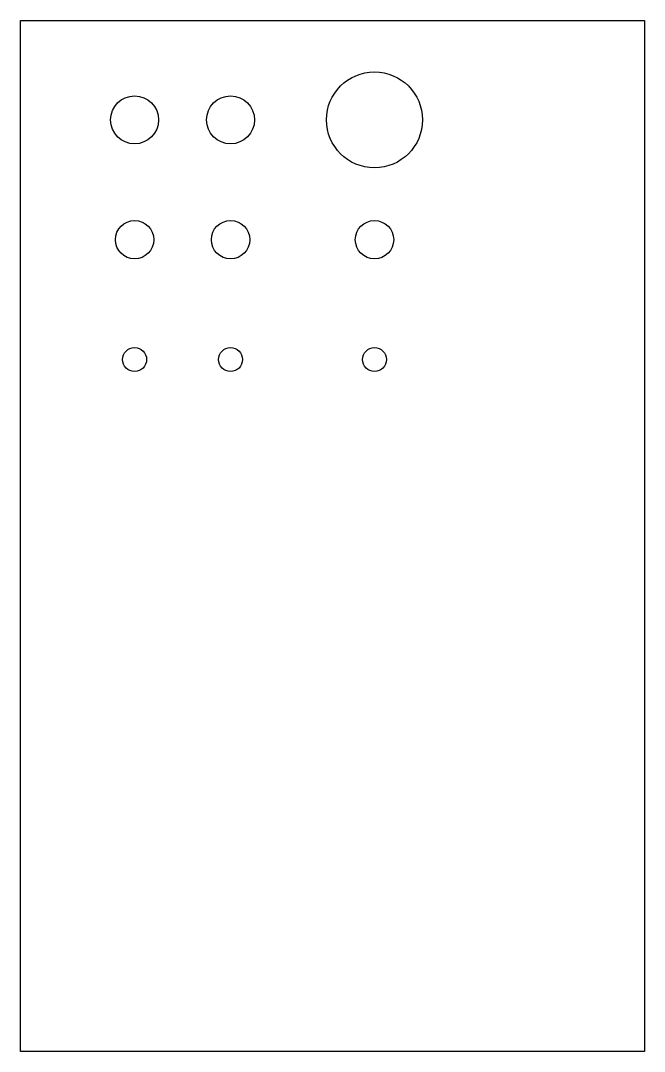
# Model space of a CAD drawing. Extents: x -478 to -348, y -41 to 174.
import ezdxf

# ---------------------------------------------------------------- set-up
doc = ezdxf.new("R2010")
doc.units = 0
doc.layers.add('Default_Layer', color=18, linetype='CONTINUOUS')

msp = doc.modelspace()

# ---------------------------------------------------------------- linework, layer by layer
at = {"layer": 'Default_Layer'}
msp.add_lwpolyline([(-478, -41.46), (-478, 173.54), (-348, 173.54), (-348, -41.46), (-478, -41.46)], close=True, dxfattribs=at)
for centre, radius in [((-404.25, 152.84), 10), ((-454.25, 152.84), 5), ((-434.25, 152.84), 5), ((-454.25, 127.84), 4), ((-434.25, 127.84), 4), ((-404.25, 127.84), 4), ((-454.25, 102.84), 2.5), ((-434.25, 102.84), 2.5), ((-404.25, 102.84), 2.5)]:
    msp.add_circle(centre, radius, dxfattribs=at)

doc.saveas('drawing.dxf')
